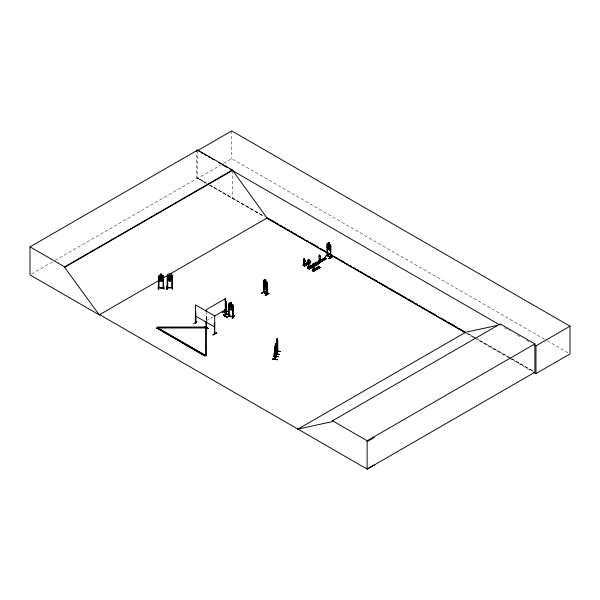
<?xml version="1.0" encoding="UTF-8"?>
<svg xmlns="http://www.w3.org/2000/svg" width="600" height="600" viewBox="0 0 600 600"><rect width="100%" height="100%" fill="white"/><g stroke="black" fill="none" stroke-linecap="round" stroke-linejoin="round"><path stroke-width="0.45" stroke-dasharray="3 2.25" d="M206.513 316.298L206.513 320.752M31.62 273.968L54.293 260.873M55.102 260.407L197.73 178.058L206.587 183.172M197.73 150.54L197.73 178.29L220.41 165.203M223.642 163.328L231.743 158.655L546.472 340.365M206.19 320.843L212.603 317.138M206.468 183.24L196.373 177.435L196.373 152.67M209.7 185.1L262.95 215.722L209.812 185.032M476.123 338.31L467.25 333.202L476.1 338.317M510.817 358.26L476.933 338.767L510.728 358.312M511.62 358.718L533.408 371.25M547.29 340.83L570 353.947M504.683 327.757L510.3 330.998M517.523 335.168L522.345 337.95M526.357 340.267L531.173 343.05M511.53 358.77L533.273 371.325M197.73 178.29L206.587 183.405M209.812 185.265L264.832 217.028M466.17 333.27L473.475 337.493M474.293 337.957L508.388 357.645M509.197 358.118L532.74 371.707M232.358 170.528L232.358 198.278M231.743 130.905L231.743 158.655M206.64 316.365L206.64 320.827M206.317 316.56L206.317 321.015M206.19 311.587L206.19 320.94"/><path stroke-width="0.9" d="M304.2 264.502L303.735 264.862L304.65 265.245L304.868 261.743A1.133 0.66 59.5 0 0 304.695 260.19L304.65 260.22A1.133 0.66 59.5 0 1 304.815 261.772L304.868 261.743M308.715 266.91L308.52 267.278L308.265 261.69A1.703 0.99 59.5 0 1 308.265 259.725A1.703 0.99 59.5 0 1 309.983 260.7A1.703 0.99 59.5 0 1 309.983 262.657L309.653 267.907C305.895 267.21 311.048 266.138 308.295 267.24M313.808 270.532L313.98 267.06A1.133 0.66 59.5 0 0 313.808 265.507L313.808 264.218M313.86 270.502L314.025 267.03A1.133 0.66 59.5 0 0 313.86 265.478L313.845 264.353M319.905 261.772L320.123 258.27A1.133 0.66 59.5 0 0 319.957 256.718L319.942 255.585M319.957 261.743L320.123 258.27M275.933 348.218L275.903 349.875L276.007 348.225M277.433 344.775C278.032 339.517 276.585 349.83 276.525 345.96M277.53 359.79C262.282 357.923 288.097 360.69 272.535 359.205M274.11 353.745C289.507 355.853 263.505 352.86 279.105 354.308M279.105 354.532L274.058 354.097L279.097 354.495M275.317 358.688L275.002 359.325L274.995 347.377L275.993 344.61M276.18 356.123L276.097 356.775L275.947 344.558L275.895 356.76L276.165 345.39M276.877 339.577L277.2 338.558L276.653 341.798L276.697 354.248L276.817 353.565M309.082 262.028L303.278 265.373L303.218 264.735L303.87 264.345L303.983 264.81L303.668 261.12A1.133 0.66 59.5 0 1 303.84 259.763L303.945 258.532L304.597 258.96M303.907 264.87L304.132 264.51M314.265 266.183C322.403 263.415 317.82 262.507 317.52 262.35L307.725 268.072L307.515 267.045L308.498 266.468L308.79 268.245L308.745 266.843L308.295 267.173L308.85 266.67M313.013 263.94L313.455 263.79M312.885 270.097L313.38 269.827M313.425 269.918L313.17 270.855L313.125 269.692L312.472 270.465L313.5 271.043L314.153 270.27L314.25 270.803L313.035 269.933M313.163 269.873L313.028 270.233L313.38 269.97M319.2 255.06L319.147 256.26A1.133 0.66 59.5 0 0 318.975 257.618C319.043 260.062 319.845 261.532 319.065 261.457M319.14 261.465L319.455 261.03M319.178 261.413L319.305 261.263M226.125 306.278L225.915 307.327L226.065 306.285M276.593 353.962L276.585 341.468M276.645 341.513L276.465 342.285M275.115 349.447L275.28 350.07L275.61 343.642L275.115 346.897L275.077 359.04M314.64 264.585L314.25 265.11L313.53 264.683M322.538 259.567L323.055 259.868M322.673 259.567L323.228 259.62M319.192 261.188L320.34 262.043L320.34 261.562L319.59 261.892L319.785 262.59L326.228 258.788L324.907 257.85L324.255 258.33M225.248 303.885L225.48 303.09C225.87 309.487 226.095 299.347 225.472 302.468L225.248 300.795M204.382 326.565C215.587 333.157 196.8 321.93 208.028 328.447M308.655 266.865L309.097 266.978M226.275 303.39L226.29 314.52C222.735 306.39 226.92 316.627 225.975 313.822M278.587 356.737L273.645 355.987M275.01 358.89L275.955 356.498M275.01 359.295L276.067 356.49M328.845 245.798L329.97 245.22L329.22 246.36L330 248.43L328.98 246.517C328.47 248.355 327.21 246.915 328.733 246.067L327.99 244.08L328.965 245.895M276.877 340.035L277.08 339.007M275.34 344.678L275.663 343.65M275.34 345.127L275.543 344.108M276.593 341.505L277.433 339.278L277.56 351.345L276.517 354.188M277.41 351.6L277.755 351.375L276.705 354.218L277.132 340.447L276.817 343.875M275.108 346.605L275.603 345.548L275.28 348.975M275.655 345.097L275.888 344.43M277.44 351.668L277.545 340.275L277.763 351.428L276.517 353.76M277.642 351.683L277.718 340.298M274.92 348.675L275.947 345.84M275.145 351.053L280.2 351.495L275.145 350.827M275.888 349.853L275.1 352.095L274.942 351.015M266.947 286.14L266.543 287.317L263.76 285.712L263.4 284.145L263.805 285.69L266.55 287.235M330.697 249.308L330.263 250.425L327.585 248.827L327.188 247.29L327.517 248.88L330.293 250.485L330.697 249.36M266.947 288.855L266.498 290.002L263.692 288.42L263.317 283.192L263.737 282.892L266.947 285.188L266.483 284.49M276.87 341.392L276.757 344.895L277.05 342.757C277.545 346.072 277.358 335.843 277.058 342.135L276.877 341.392M161.025 277.118L162.517 275.903L161.46 277.478L162.562 279.09L161.123 277.763L159.675 279.09L160.77 277.462L159.72 275.903L161.002 277.11M161.955 275.415L163.627 275.933L163.627 279.6L163.012 280.913L159.165 280.913M163.627 279.57L163.05 280.957L159.127 280.957L158.61 275.91L160.282 275.415L160.282 274.05M167.317 275.445L167.887 274.05L171.817 274.05L172.335 279.105L171.803 279.593L167.91 279.593L167.317 279.082L167.37 275.415L166.95 289.26L167.197 286.252M230.73 305.843L232.14 304.965L231.157 306.3L232.2 308.115L230.85 306.517C230.25 308.543 228.495 307.365 230.52 306.142L229.553 304.35L230.82 305.827M233.16 308.873L232.605 310.132L228.968 309.278L228.51 307.77M319.11 255.173L319.553 255.022M265.215 291.225L261.615 293.288M325.365 256.455L328.995 254.212L325.388 256.298M193.583 323.737L196.995 321.585M195.397 322.433L195.833 322.5M195.87 322.935L195.502 311.625L195.33 322.8L195.87 322.935L195.51 322.702M163.567 275.918L163.515 287.865C161.438 289.718 157.245 286.388 158.985 287.865L159.038 276.63L158.58 276.63L158.243 289.26L158.49 286.252M158.49 289.2L158.453 286.282M167.22 286.08L167.197 289.2M166.972 289.23L167.235 286.312M263.377 292.358L266.985 294.442L266.985 282.502L263.775 280.215L263.438 292.41M263.903 292.11L263.377 291.952L263.782 292.185M266.64 293.858L267.105 294.368L263.535 292.282L266.58 293.918M267.053 294.315L266.572 294.225L266.618 283.132L267.067 283.245L266.618 283.132M327.135 255.562L330.735 257.603L330.735 245.67L329.558 244.5M327.668 255.263L327.285 255.038M330.555 256.928L330.862 257.528L327.165 255.54L327.668 255.66L327.615 247.335M227.46 317.288L229.403 314.55M225.548 316.567C225.705 315.18 224.542 317.4 225.593 316.553L225.397 305.49M307.935 263.332L307.507 263.017M317.04 268.673L316.575 268.327M228.548 304.17L229.005 303.743L232.612 304.59L233.16 305.205L233.153 317.138L232.725 316.5M228.915 305.032L228.487 304.935L228.915 305.032L229.028 316.05L228.502 315.93M230.04 304.02L230.062 302.625L231.608 302.985L231.54 304.418L232.312 305.055L232.312 307.605L231.54 308.513L230.093 308.175L229.32 306.9L229.32 304.35L230.093 304.072L230.115 302.678M231.608 304.358L231.608 302.985M232.59 304.62L233.16 305.205M232.68 305.925L233.175 305.933L232.68 305.925L232.71 317.062L232.748 305.827M228.96 315.743L228.577 315.525M233.22 316.635L233.153 317.138M234.165 315.495L232.222 318.45L234.188 315.525M232.222 318.45L234.397 315.757M304.23 264.548L304.013 265.567L303.697 264.51L304.23 264.638M158.528 287.73L163.567 287.707M167.235 287.73L172.32 287.715M171.765 287.332L172.222 287.295M172.282 279.053L170.61 279.517L170.663 280.957L168.99 280.957L169.042 279.517L168.21 279.09L168.21 276.54L169.042 275.452L170.61 275.452L171.442 276.54L171.442 279.09L170.61 279.548M206.317 321.907C205.267 323.67 207.502 328.058 206.212 327.555M206.625 327.502L206.64 321.712M225.06 316.695L225.458 316.462M322.59 259.522L322.965 259.89M317.04 268.59L316.507 268.597M229.005 303.743L228.495 304.14L228.517 316.072L233.138 317.002M263.812 280.192L263.595 292.32M327.165 255.585L327.188 243.623L328.335 243.84M163.553 287.445L158.632 287.445M167.73 287.85L167.745 276.63L167.288 276.63M171.817 287.332L171.78 287.85M172.26 287.445L167.34 287.445M172.26 287.85L167.25 287.85L167.797 287.332M309.653 261.322L310.793 262.178M310.702 262.118L304.132 265.845L304.987 264.983L305.085 265.515M310.778 262.155L304.26 265.92M307.41 267.892L309.472 269.048L312.697 267.142M318.772 263.153L308.85 268.702L318.99 263.1L317.183 262.17M307.882 268.065L317.52 262.275M318.69 261.93L318.472 261.263L319.125 260.873L319.32 262.058M319.545 262.455L325.89 258.495L319.612 262.507L318.472 261.743L325.147 258.075L318.705 261.93M308.835 268.688L309.218 268.92L309.337 268.08L310.32 267.502L309.195 267.998L309.195 268.575L307.657 267.705L308.632 266.55M319.702 262.493L326.123 258.532L319.515 262.447M312.532 270.72L312.375 270.022L313.125 269.692M312.278 270.562L318.817 266.61L312.308 270.585L312.705 270.803M318.72 266.767L319.132 267.007L312.608 270.69M318.817 266.61L320.13 267.555L313.657 271.343L312.375 270.502L312.675 270.795L318.877 266.858M313.5 271.245L314.25 270.322M319.897 267.42L313.26 271.118L319.718 267.337M303.84 259.763L303.885 259.733A1.133 0.66 59.5 0 0 303.72 261.09L304.072 264.585M264.555 282.082L265.673 282.712L265.673 284.077L266.31 284.843L266.31 287.392L265.71 288.15L264.593 287.52L264 286.087L264 283.538L264.555 283.358M265.71 282.69L264.517 282.015L264.555 283.447M263.317 286.853L263.73 288.397M308.37 267.315L308.265 261.69M303.968 264.397L303.218 264.735M306.675 263.175L307.327 262.695L308.543 263.475L307.327 262.695M308.85 261.892L303.12 265.275L304.53 266.062L308.55 263.685M309.097 262.087L303.21 265.267M319.957 256.718L319.957 255.72M303.51 265.507L308.377 262.665M305.085 265.035L304.335 265.365M310.635 261.968L304.29 265.928M308.468 263.587L304.507 266.062M309.09 266.94L308.692 266.978M312.697 264.57C318.067 266.925 310.095 264.855 313.68 263.985L315.495 265.163L313.507 263.895M314.55 263.475C319.92 265.837 311.947 263.767 315.532 262.897L317.347 264.075L315.532 262.897M316.185 262.515C321.555 264.87 313.582 262.8 317.16 261.93M307.365 267.862L317.16 262.08M319.222 260.925L318.472 261.263M321.93 259.605C325.178 261.022 320.535 259.86 322.582 259.215L323.798 260.002L322.582 259.215M323.168 258.975L323.82 258.495L325.035 259.275L323.82 258.495M318.375 261.803L324.907 257.85M307.627 268.02L316.815 262.98M307.995 268.222L316.86 262.995M320.34 261.562L319.59 261.892M318.983 262.965L309.082 268.83L309.45 269.048M309.112 268.845L318.99 263.1M309.24 268.92L318.975 263.175M312.442 270.66L319.05 266.843M313.447 271.222L320.032 267.39M195.683 322.582L195.712 323.017L195.833 311.812M225.548 305.46L225.225 316.748L225.397 305.347M223.702 315.465L227.535 317.415L223.905 315.353M206.19 327.135L206.678 327.045L206.28 327.278M195.562 322.74L195.502 304.882L214.733 315.983L214.575 333.923L214.275 322.612L214.733 322.725L214.612 333.93L214.237 333.285L214.642 333.517M216.697 332.947L212.917 334.935L216.517 332.64M212.917 334.935L216.525 332.82M99.69 314.678L99.3 314.91L30 274.897L30 246.862L197.73 150.023L232.358 170.01L266.985 218.04L465.24 332.505M197.73 150.023L197.73 150.54L231.743 130.905L570 326.197L570 353.947L535.987 373.582L533.558 372.173M30 246.862L64.627 266.85L232.358 170.01M374.49 464.91L367.147 469.095L99.645 314.655L99.248 314.88L64.627 267.368L232.358 170.528M99.248 314.88L158.655 280.582M163.507 277.778L167.55 275.445M169.163 274.515L267.375 217.815M182.288 342.278L157.455 327.945L157.455 327.022L205.522 327.022L205.522 355.695L204.825 356.1L156.757 327.998L157.455 327.593L206.513 327.593L206.513 355.695L205.522 355.695L183.892 343.207M156.757 328.35L157.455 327.945L206.513 327.945M327.15 243.653L327.315 255.472M327.525 243.375L330.322 244.942M263.543 281.205L263.782 292.59L263.572 291.885M327.293 244.373L327.532 255.75M329.513 243.157L328.373 242.452L328.373 243.915L327.78 244.028L327.78 246.577L328.373 248.01L329.475 248.647L330.067 247.897L329.558 243.135M265.763 279.998L264.623 279.293L264.623 280.748L264.03 280.86L264.03 283.41L264.623 284.843L265.725 285.48L266.317 284.73L265.8 279.975M266.528 281.805L266.985 282.502M330.375 246.292L330.825 246.405L330.375 246.292L330.645 257.572M214.2 316.215L225.42 309.743M261.435 293.25L265.245 291.053L261.585 293.303M263.782 292.298L267.105 293.962M263.745 292.567L263.865 287.873M308.28 267.157L310.32 268.222L310.32 267.502M318.983 261.33L319.125 260.873M330.495 246.218L330.39 257.423M330.697 257.175L327.532 255.465L330.862 257.123M266.618 294.233L266.745 283.058M265.245 295.215L268.868 293.145L265.267 295.245M332.798 256.642C320.97 263.145 340.267 251.663 329.048 258.608M328.995 258.608L332.625 256.485M265.447 295.56L269.048 293.452L265.245 295.44M156.757 327.998L204.825 355.748L206.513 355.343M297.51 429.345L465.638 332.272L496.612 325.538M297.9 429.112L332.528 421.582L332.528 420.78L500.257 323.94L534.885 343.928L534.885 372.255L367.147 469.095L367.147 440.768L534.885 343.928M500.257 324.743L499.868 324.975L229.942 169.132M534.382 344.903L535.987 345.832L570 326.197M367.147 441.577L374.49 437.393M228.502 315.525L228.577 315.93M313.695 264.562L314.587 264.623M225.397 316.485L225.42 298.642L206.19 309.743L206.19 311.587M206.438 327.397L206.513 321.645M206.347 327.675L206.513 326.993M303.96 258.502L304.395 258.57M233.153 316.733L228.96 315.855L233.115 316.748M225.18 298.913L225.683 299.835L225.608 305.317L225.195 304.447M225.623 299.843L225.195 298.987M225.623 301.207L225.96 301.83L225.195 300.353M226.065 302.618L225.968 301.8L226.125 314.543L226.11 302.595M227.243 311.13L222.33 311.91M222.322 311.925L227.317 311.07M222.382 312.015L227.303 311.228M224.843 311.97L224.955 309.855M226.11 314.108L224.745 311.775L224.782 309.885M223.822 315.075L228.735 314.272L223.815 315.038M167.767 287.858L167.745 287.332M172.297 287.858L172.282 275.415M277.132 339.99L276.817 344.97L276.653 344.347M223.74 315.413L227.362 317.475M159.142 275.452L163.035 275.452M163.567 276.63L163.11 276.63L163.072 287.85L163.515 287.295M172.282 276.63L171.817 276.63L171.87 287.85M158.58 276.735L159.038 276.735M163.11 276.735L163.567 276.735M167.288 276.735L167.745 276.735M171.817 276.735L172.282 276.735M169.042 279.517L167.37 279.06M169.042 280.882L170.61 280.913M163.657 286.103L163.905 289.26L163.657 286.252M172.365 286.103L172.613 289.26L172.365 286.252M159.09 287.55L163.058 287.55M167.797 287.55L171.765 287.55M307.605 263.01L307.875 263.377L307.282 263.265M273.6 356.085L278.603 356.67L273.593 356.16M272.572 359.055L277.59 359.625M276.81 339.495L276.862 340.868M275.272 344.595L275.272 345.96M274.987 347.392L274.987 351.06M275.153 350.978L280.155 351.585M230.093 302.707L231.54 303.053M229.028 309.21L232.59 310.05M228.525 316.058L228.915 316.132L228.975 304.942M224.88 312.007L224.91 310.14M330.623 257.58L330.697 245.663M266.933 294.442L266.947 282.502M313.298 263.775L313.755 264.248M276.18 356.46L275.183 359.317L275.28 346.425M324.255 258.233L325.47 258.923M323.168 258.877L324.382 259.56M319.447 261.24L318.952 261.038L318.892 261.885M318.892 261.075L320.25 261.892L320.25 261.51M318.57 261.697L319.59 262.275M306.675 263.077L307.89 263.767M308.79 267.03L308.235 266.715L308.235 267.93L308.79 268.245M303.638 264.548L304.695 265.215M313.358 270.007L312.855 269.805L312.803 270.645L312.855 269.805L314.153 270.653L314.153 270.27M208.035 328.68L204.405 326.377M214.455 333.248L214.275 333.322M214.733 333.832L214.403 322.545M197.73 150.54L199.343 151.47M200.955 152.4L202.567 153.33M204.173 154.26L206.587 155.655M208.2 156.585L209.812 157.515M211.425 158.445L213.84 159.84M218.67 162.63L221.085 164.025M222.697 164.955L227.528 167.738M328.373 242.542L329.475 243.18M268.995 218.745L274.657 222.015M276.278 222.952L278.707 224.355M280.32 225.285L281.94 226.222M283.56 227.153L285.99 228.555M287.61 229.493L289.222 230.43M290.843 231.36L293.272 232.763M294.892 233.7L296.505 234.63M298.935 236.032L300.555 236.97M302.175 237.9L303.788 238.837M306.218 240.24L307.837 241.17M309.457 242.108L318.36 247.245M320.782 248.647L325.642 251.452M328.065 252.855L332.925 255.653M334.538 256.59L336.968 257.993M338.587 258.923L340.207 259.86M341.827 260.798L344.25 262.192M345.87 263.13L347.49 264.067M349.913 265.462L351.532 266.4M353.153 267.337L355.582 268.74M357.202 269.67L358.815 270.608M360.435 271.538L362.865 272.94M364.485 273.877L366.097 274.808M368.528 276.21L370.147 277.147M371.767 278.077L377.43 281.347M379.05 282.285L387.952 287.423M389.565 288.36L395.235 291.63M396.847 292.56L402.518 295.837M404.13 296.767L406.56 298.17M408.18 299.108L409.8 300.038M411.42 300.975L413.842 302.377M415.463 303.308L417.082 304.245M419.505 305.647L421.125 306.577M422.745 307.515L424.365 308.445M426.795 309.847L428.408 310.785M430.028 311.715L435.69 314.993M441.36 318.263L446.213 321.06M447.832 321.998L457.545 327.6M459.158 328.538L464.827 331.808M266.452 217.965L465.36 332.805M264.623 279.382L265.725 280.02M195.502 315.983L214.733 327.082M332.528 420.78L367.147 440.768M157.455 327.593L205.522 355.343M327.6 255.623L327.368 255.067M325.222 258.24L318.803 262.043M319.702 255.233L319.905 255.743M228.442 315.638L228.495 316.05M225.27 299.37L225.54 300.382L225.27 299.82M225.195 300.81L225.608 304.222L225.195 303.353M225.225 305.827L225.968 307.32M228.683 314.153C218.805 316.072 225.877 313.312 228.743 314.295M226.11 314.513L224.775 311.767M304.688 259.065L304.65 260.22M535.987 345.832L535.987 373.582M319.373 267.683L318.157 267.09M318.285 268.327L317.07 267.735M313.05 264.022L312.998 265.05A1.133 0.66 59.5 0 0 312.885 266.385L312.998 270.075L313.035 269.64M310.178 267.42L310.178 267.998L308.145 266.767L308.145 267.983M308.565 262.065L307.905 262.447M308.498 266.468L308.498 267.195M304.987 264.983L304.987 265.365M277.147 338.55L277.192 339.998M206.19 321.832L206.153 327.608M196.373 149.917L196.373 151.755M64.627 266.85L64.627 267.368M312.832 266.415A1.133 0.66 59.5 0 1 312.998 265.05M308.19 261.735A1.703 0.99 59.5 0 1 308.19 259.77A1.703 0.99 59.5 0 1 309.907 260.737A1.703 0.99 59.5 0 1 309.907 262.702M266.257 285.225L265.23 283.35C264.72 285.195 263.46 283.755 264.975 282.907L264.24 280.92L265.207 282.728C265.642 280.928 267.053 282.465 265.47 283.2L266.257 285.225M266.145 287.947L265.103 286.08C264.585 287.933 263.317 286.5 264.847 285.638L264.105 283.657L265.087 285.465C265.522 283.657 266.947 285.188 265.343 285.93L266.145 287.947M168.375 275.865L169.485 277.485L168.428 279.053L169.845 277.8L171.225 279.053L170.175 277.493C172.32 275.85 170.535 274.995 169.822 277.192L168.375 275.865M313.605 264.63L314.647 264.757L313.605 264.63M162.735 278.498L161.895 279.593L160.335 279.593L159.502 278.498L159.502 275.955L160.335 275.498L160.335 274.095L161.955 274.05L161.895 275.498L162.735 275.955L162.735 278.498M161.618 274.358L160.613 274.358L160.613 274.815L161.618 274.815L161.618 274.358M161.895 275.955L160.335 275.955L160.335 278.498L161.895 278.498L161.895 275.955M170.61 276.54L169.042 276.54L169.042 279.09L170.61 279.09L170.61 276.54M170.325 280.23L169.328 280.23L169.328 280.688L170.325 280.688L170.325 280.23M231.278 303.218L230.347 303L230.347 303.457L231.278 303.675L231.278 303.218M231.54 304.875L230.093 304.53L230.093 307.08L231.54 307.425L231.54 304.875M318.938 267.945L317.722 267.255L318.938 267.945M317.7 268.665L316.485 267.983L317.7 268.665M317.048 269.055L315.832 268.365L317.048 269.055M265.515 282.803L264.795 282.397L265.515 283.26L265.515 282.803M265.71 284.505L264.593 283.875L264.593 286.425L265.71 287.055L265.71 284.505M329.28 243.3L328.567 242.888L329.28 243.75L329.28 243.3M329.475 245.002L328.373 244.365L328.373 246.915L329.475 247.553L329.475 245.002M265.53 280.132L264.817 279.728L265.53 280.59L265.53 280.132M265.725 281.843L264.623 281.205L264.623 283.755L265.725 284.392L265.725 281.843"/></g></svg>
